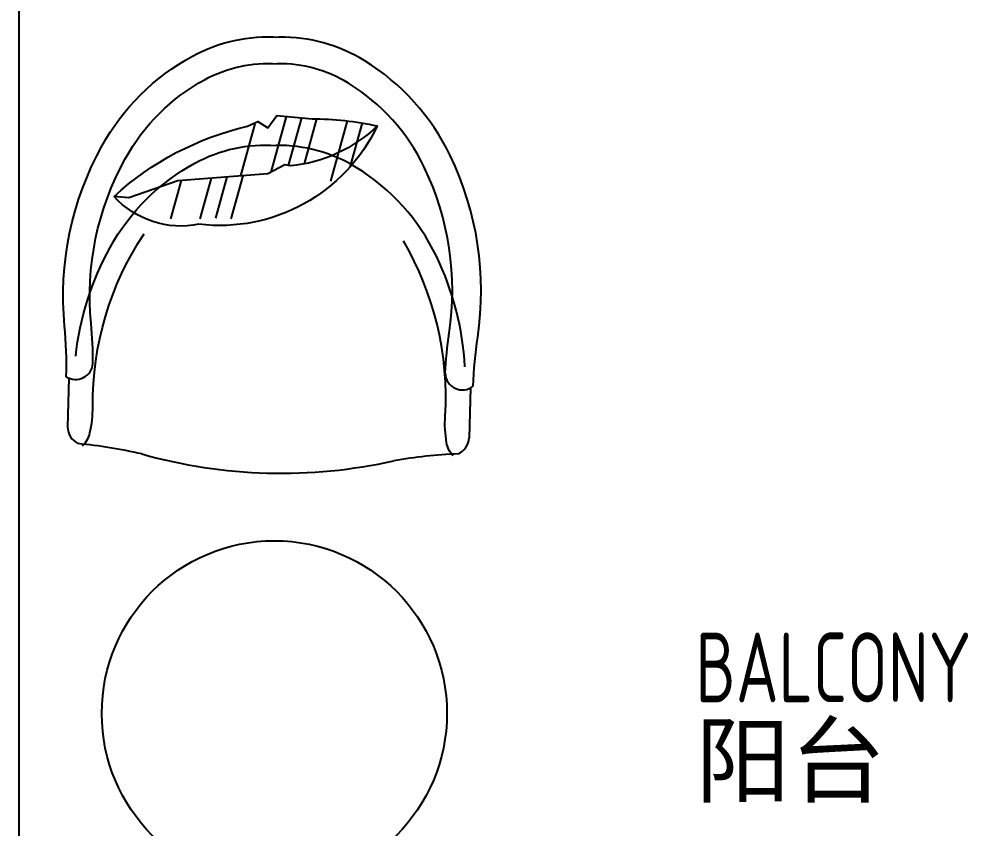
# Model space of a CAD drawing. Header units: millimetres. Extents: x -58733 to 427521, y -235734 to 553534.
# Drawn here: x 90688 to 92118, y 467772 to 468990 of the extents above; entities that cross this region are included whole.
import ezdxf

# ---------------------------------------------------------------- set-up
doc = ezdxf.new("R2010")
doc.units = ezdxf.units.MM
doc.layers.add('02-活动家具', color=1, linetype='Continuous')
doc.layers.add('P★10 文字说明', color=32, linetype='Continuous', lineweight=0)
doc.styles.add('编号', font='ARCHSTYL.SHX', dxfattribs={"width": 0.8})

# ---------------------------------------------------------------- blocks, each defined once
blk = doc.blocks.new('1')
for p, q in [((661, 373), (755.1, 370.4)), ((642.4, -383.7), (734.6, -386.2))]:
    blk.add_line(p, q)
for points in [[(657.7, 378, -0.029972), (565.5, 386.3, 0.150789), (223.4, 334.5, 0.143435), (45, 173.4, 0.142303), (0.6, 12.3)], [(632.9, 324.9, -0.022919), (558, 332.7, 0.150789), (245, 285.4, 0.143435), (87.4, 143.1, 0.142303), (50.5, 8.9)], [(639.8, -388.6, 0.030923), (544.4, -391.8, -0.150789), (205.6, -321.6, -0.143435), (36.2, -151, -0.142303), (0.6, 12.3)], [(615, -338.3, 0.022919), (539.7, -342, -0.150789), (229.8, -277.8, -0.143435), (80.1, -127.2, -0.142303), (50.5, 8.9)]]:
    blk.add_lwpolyline(points, format="xyb")
at = {"color": 250, "linetype": 'ByBlock'}
for points in [[(621.2, 362.2, 0.098813), (412.9, 308.5, 0.143435), (245.8, 157.7, 0.142303), (204.3, 6.8, 2.98005)], [(167.6, 197, -0.169686), (243.1, 33.8), (241.1, 23.2), (257.7, -8.8), (270.9, -178.2), (303.3, -270.5), (300.4, -298.6)], [(601.3, -370.8, -0.098813), (396.3, -305.9, -0.143435), (237.6, -146.2, -0.142303), (204.3, 6.8, -2.98005)]]:
    blk.add_lwpolyline(points, format="xyb", dxfattribs=at)
at = {"color": 251, "linetype": 'ByBlock'}
for points in [[(788.8, 340.2, -0.173618), (764, 327.8, -0.0594), (714.1, 325, 0.149572), (384.2, 246.3, -1.755029)], [(769.8, -357.9, 0.173618), (745.8, -344.2, 0.0594), (696.1, -338.7, -0.149572), (371, -242.2, 1.755029)]]:
    blk.add_lwpolyline(points, format="xyb", dxfattribs=at)
blk.add_lwpolyline([(168.3, -47.2), (159.4, -27.9), (171.4, -8.9), (148.1, 8.1), (154.3, 74.3, -0.055778), (167.6, 197, -0.322884), (352.8, -138.7, -0.26527), (300.4, -298.6, -0.13021)], format="xyb", close=True, dxfattribs=at)
at = {"color": 250, "linetype": 'ByBlock'}
for points in [[(162, 168.5), (245.3, 145.5)], [(158, 140.4), (271.8, 109)], [(154.4, 82.9), (239.3, 59.5)], [(152.5, 54.3), (242.3, 29.5)], [(149.8, 25.8), (254.8, -3.2)], [(163.8, -33.3), (261.7, -60.3)], [(261.4, -56.2), (342.9, -78.7)], [(263.7, -86.1), (341.4, -107.5)], [(266.1, -115.9), (342.5, -137)], [(270.5, -172.4), (342.6, -192.3)]]:
    blk.add_lwpolyline(points, dxfattribs=at)
for centre, radius, start, end in [((632.1, 357.7), 32.7, 271.5518, 38.4589), ((751.8, 333.5), 37, 25.2161, 84.9278), ((1748.2, 389.9), 963.8, 182.4152, 189.66), ((-141.6, 16.9), 963.2, 358.3977, 12.6695), ((-141.6, 15.3), 963.2, 344.2232, 358.495), ((1725.2, -459.5), 963.8, 167.2327, 174.4775), ((612.3, -370.9), 32.7, 327.2743, 85.3409), ((733.3, -349.2), 37, 271.9649, 331.6765)]:
    blk.add_arc(centre, radius, start, end)
blk = doc.blocks.new('A$C1AA92F76')
blk.add_circle((1273.3, 383), 325)
at = {"color": 134, "xscale": -1, "rotation": 180}
blk.add_blockref('1', (-0.6, 386.3), dxfattribs=at)
at = {"rotation": 180}
blk.add_blockref('1', (2547.1, 386.3), dxfattribs=at)

msp = doc.modelspace()

# ---------------------------------------------------------------- linework, layer by layer
at = {"color": 1}
msp.add_line((90688, 469954.5), (90688, 466214.5), dxfattribs=at)

# ---------------------------------------------------------------- block references
at = {"layer": '02-活动家具', "ltscale": 0.8, "xscale": 0.8, "yscale": 0.8, "zscale": 0.8, "rotation": 90}
msp.add_blockref('A$C1AA92F76', (91379.2, 466925.6), dxfattribs=at)

# ---------------------------------------------------------------- texts
at = {"layer": 'P★10 文字说明', "insert": (91707.3, 468066), "char_height": 105, "attachment_point": 1, "line_spacing_factor": 0.8, "style": '编号'}
msp.add_mtext('BALCONY\\P{\\Fￎￄￗￖ;\\W1.0000;阳台}', dxfattribs=at)

doc.saveas('drawing.dxf')
